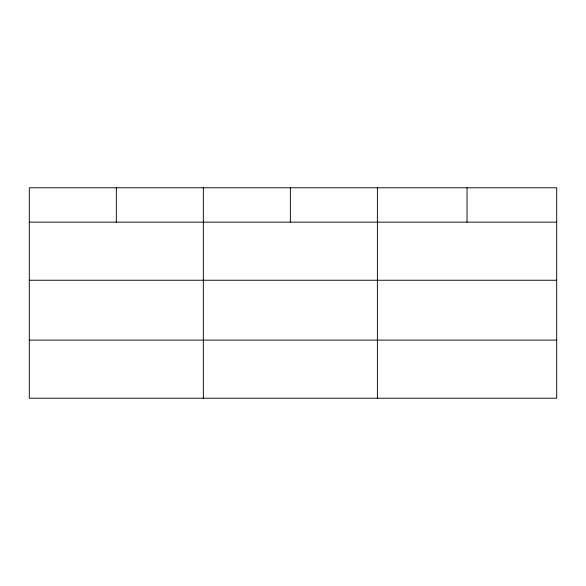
<?xml version="1.0" encoding="UTF-8"?>
<svg xmlns="http://www.w3.org/2000/svg" width="586" height="586" viewBox="0 0 586 586"><rect width="100%" height="100%" fill="white"/><g stroke="black" fill="none" stroke-linecap="round" stroke-linejoin="round"><path stroke-width="0.88" d="M556.7 280.247L556.7 187.791L29.3 187.791L29.3 398.209L556.7 398.209L556.7 280.247L29.3 280.247M29.3 222.145L556.7 222.145M29.3 340.107L556.7 340.107M467.042 187.791L467.042 222.145M377.384 187.791L377.384 398.209M290.363 187.791L290.363 222.145M203.342 187.791L203.342 398.209M116.321 187.791L116.321 222.145"/></g></svg>
